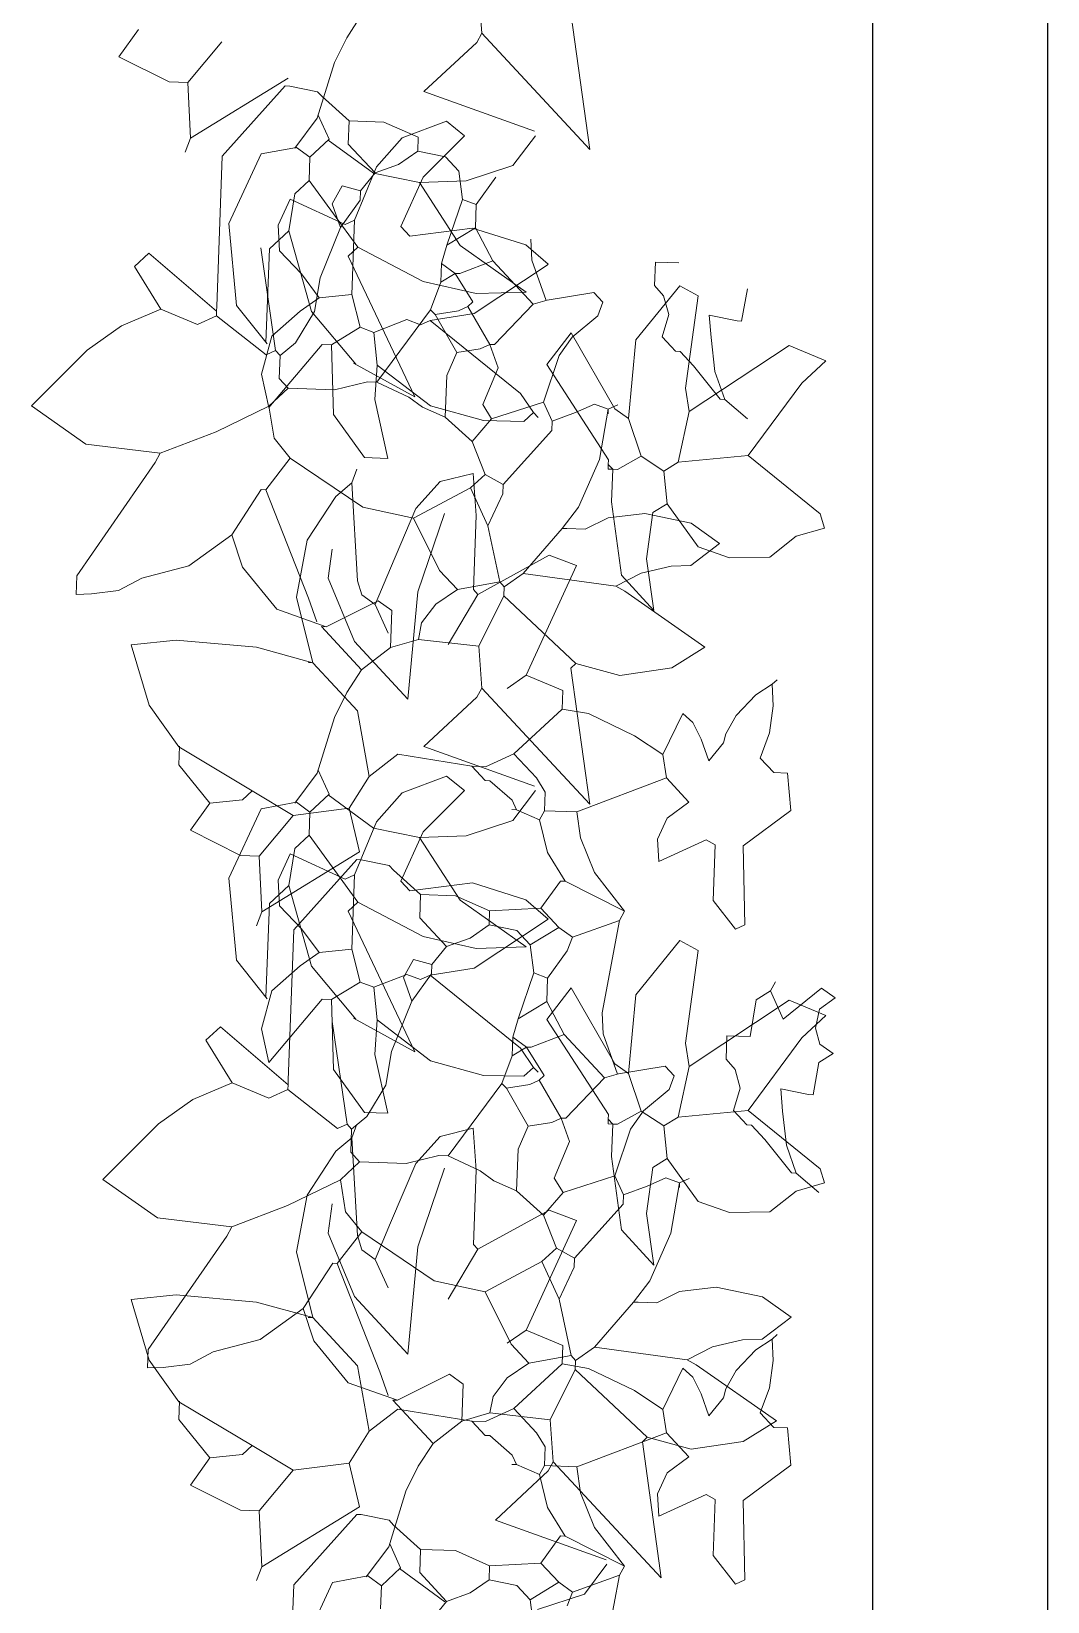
# Model space of a CAD drawing. Header units: millimetres. Extents: x 2667 to 2848, y -1 to 1765.
# Drawn here: x 2814.421 to 2815.001, y 1719.467 to 1720.363 of the extents above; entities that cross this region are included whole.
import ezdxf

# ---------------------------------------------------------------- set-up
doc = ezdxf.new("R2010")
doc.units = ezdxf.units.MM
doc.layers.add('PROIEZIONI', color=145, linetype='Continuous')
doc.layers.add('VERDE_giardino', color=74, linetype='Continuous', lineweight=9)

msp = doc.modelspace()

# ---------------------------------------------------------------- linework, layer by layer
at = {"layer": 'PROIEZIONI'}
for p, q in [((2814.90139, 1736.7425), (2814.90139, 1719.00637)), ((2815.00139, 1736.7425), (2815.00139, 1719.00637))]:
    msp.add_line(p, q, dxfattribs=at)
at = {"layer": 'VERDE_giardino'}
for p, q in [((2814.67671, 1720.3861), (2814.67849, 1720.36216)), ((2814.60987, 1720.37262), (2814.60144, 1720.35965)), ((2814.74014, 1720.29584), (2814.72933, 1720.37357)), ((2814.48255, 1720.36432), (2814.47136, 1720.3488)), ((2814.67565, 1720.35695), (2814.67849, 1720.36216)), ((2814.67849, 1720.36216), (2814.74014, 1720.29584)), ((2814.51064, 1720.3341), (2814.53006, 1720.35728)), ((2814.60144, 1720.35965), (2814.59442, 1720.34544)), ((2814.64543, 1720.32886), (2814.67565, 1720.35695)), ((2814.47136, 1720.3488), (2814.50004, 1720.33449)), ((2814.59442, 1720.34544), (2814.58458, 1720.31362)), ((2814.50004, 1720.33449), (2814.51064, 1720.3341)), ((2814.51064, 1720.3341), (2814.51213, 1720.3022)), ((2814.51213, 1720.3022), (2814.56788, 1720.33652)), ((2814.56629, 1720.33207), (2814.53033, 1720.29199)), ((2814.56895, 1720.33198), (2814.56629, 1720.33207)), ((2814.56895, 1720.33198), (2814.58475, 1720.32875)), ((2814.58475, 1720.32875), (2814.5873, 1720.32601)), ((2814.5873, 1720.32601), (2814.60272, 1720.31217)), ((2814.70859, 1720.3062), (2814.64543, 1720.32886)), ((2814.58458, 1720.31362), (2814.5717, 1720.29654)), ((2814.58512, 1720.31536), (2814.59136, 1720.30164)), ((2814.60272, 1720.31217), (2814.60224, 1720.29892)), ((2814.60272, 1720.31217), (2814.62263, 1720.31149)), ((2814.62263, 1720.31149), (2814.64218, 1720.30277)), ((2814.65837, 1720.31199), (2814.63298, 1720.30239)), ((2814.66868, 1720.30365), (2814.65837, 1720.31199)), ((2814.51213, 1720.3022), (2814.50919, 1720.29435)), ((2814.59136, 1720.30164), (2814.58038, 1720.29142)), ((2814.61663, 1720.28223), (2814.59077, 1720.30121)), ((2814.60224, 1720.29892), (2814.61756, 1720.28244)), ((2814.63298, 1720.30239), (2814.61833, 1720.28586)), ((2814.64189, 1720.29482), (2814.64218, 1720.30277)), ((2814.64493, 1720.28002), (2814.66868, 1720.30365)), ((2814.69625, 1720.28665), (2814.70909, 1720.30368)), ((2814.53033, 1720.29198), (2814.5272, 1720.20612)), ((2814.55244, 1720.29329), (2814.53411, 1720.25366)), ((2814.55244, 1720.29329), (2814.57262, 1720.29701)), ((2814.57262, 1720.29701), (2814.58038, 1720.29142)), ((2814.5799, 1720.27817), (2814.58038, 1720.29142)), ((2814.63101, 1720.28726), (2814.64189, 1720.29482)), ((2814.64189, 1720.29482), (2814.6577, 1720.2916)), ((2814.6577, 1720.2916), (2814.66536, 1720.28336)), ((2814.61833, 1720.28586), (2814.60588, 1720.25551)), ((2814.60922, 1720.27213), (2814.61756, 1720.28244)), ((2814.64293, 1720.27692), (2814.61663, 1720.28223)), ((2814.61756, 1720.28244), (2814.63101, 1720.28726)), ((2814.66536, 1720.28336), (2814.66743, 1720.26736)), ((2814.66945, 1720.2779), (2814.69625, 1720.28665)), ((2814.57166, 1720.27051), (2814.5799, 1720.27817)), ((2814.5799, 1720.27817), (2814.6077, 1720.24001)), ((2814.59303, 1720.26476), (2814.59872, 1720.27516)), ((2814.59872, 1720.27516), (2814.60922, 1720.27213)), ((2814.60903, 1720.26683), (2814.60922, 1720.27213)), ((2814.63229, 1720.2519), (2814.64493, 1720.28002)), ((2814.64293, 1720.27692), (2814.66945, 1720.2779)), ((2814.66607, 1720.24108), (2814.64293, 1720.27692)), ((2814.67528, 1720.26441), (2814.68647, 1720.27993)), ((2814.56917, 1720.26747), (2814.56223, 1720.25257)), ((2814.56824, 1720.24941), (2814.57166, 1720.27051)), ((2814.56917, 1720.26747), (2814.60049, 1720.25306)), ((2814.59785, 1720.25131), (2814.59303, 1720.26476)), ((2814.59785, 1720.25131), (2814.60903, 1720.26683)), ((2814.65851, 1720.24114), (2814.66743, 1720.26736)), ((2814.66743, 1720.26736), (2814.67528, 1720.26441)), ((2814.6748, 1720.25117), (2814.67528, 1720.26441)), ((2814.53411, 1720.25366), (2814.53852, 1720.20683)), ((2814.60049, 1720.25306), (2814.60588, 1720.25551)), ((2814.60434, 1720.21311), (2814.60588, 1720.25551)), ((2814.55724, 1720.23919), (2814.56824, 1720.24941)), ((2814.56223, 1720.25257), (2814.56297, 1720.23792)), ((2814.58117, 1720.20334), (2814.56824, 1720.24941)), ((2814.58618, 1720.22255), (2814.59785, 1720.25131)), ((2814.63229, 1720.2519), (2814.6374, 1720.2464)), ((2814.67324, 1720.25096), (2814.6374, 1720.2464)), ((2814.65851, 1720.24114), (2814.6748, 1720.25117)), ((2814.70356, 1720.24134), (2814.67324, 1720.25096)), ((2814.6748, 1720.25117), (2814.68473, 1720.23222)), ((2814.70641, 1720.24471), (2814.70698, 1720.23265)), ((2814.48027, 1720.22906), (2814.48851, 1720.23672)), ((2814.48851, 1720.23672), (2814.52711, 1720.20347)), ((2814.56079, 1720.18101), (2814.55231, 1720.23971)), ((2814.55529, 1720.18568), (2814.55724, 1720.23919)), ((2814.56297, 1720.23792), (2814.57558, 1720.22477)), ((2814.6077, 1720.24001), (2814.6022, 1720.2349)), ((2814.6077, 1720.24001), (2814.64494, 1720.22046)), ((2814.65548, 1720.23064), (2814.65851, 1720.24114)), ((2814.7038, 1720.21442), (2814.66607, 1720.24108)), ((2814.71642, 1720.23026), (2814.70356, 1720.24134)), ((2814.49531, 1720.20463), (2814.48027, 1720.22906)), ((2814.6022, 1720.2349), (2814.64031, 1720.15461)), ((2814.65509, 1720.22004), (2814.65548, 1720.23064)), ((2814.65548, 1720.23064), (2814.66323, 1720.22505)), ((2814.66588, 1720.22495), (2814.68473, 1720.23222)), ((2814.67401, 1720.20219), (2814.71642, 1720.23025)), ((2814.68473, 1720.23222), (2814.70771, 1720.2075)), ((2814.70698, 1720.23265), (2814.71517, 1720.20968)), ((2814.77709, 1720.21825), (2814.77758, 1720.2315)), ((2814.77758, 1720.2315), (2814.79083, 1720.23102)), ((2814.57558, 1720.22477), (2814.58569, 1720.21114)), ((2814.58618, 1720.22255), (2814.58294, 1720.20326)), ((2814.64494, 1720.22046), (2814.67525, 1720.21352)), ((2814.64921, 1720.20433), (2814.65509, 1720.22004)), ((2814.65509, 1720.22004), (2814.66323, 1720.22505)), ((2814.66323, 1720.22505), (2814.67325, 1720.20876)), ((2814.66323, 1720.22505), (2814.66588, 1720.22495)), ((2814.76647, 1720.18711), (2814.79148, 1720.21805)), ((2814.78223, 1720.21223), (2814.77709, 1720.21825)), ((2814.79148, 1720.21805), (2814.80189, 1720.21236)), ((2814.58569, 1720.21114), (2814.5748, 1720.20357)), ((2814.58569, 1720.21114), (2814.60434, 1720.21311)), ((2814.60434, 1720.21311), (2814.60897, 1720.19437)), ((2814.67325, 1720.20876), (2814.67051, 1720.20621)), ((2814.67525, 1720.21352), (2814.7038, 1720.21442)), ((2814.70771, 1720.2075), (2814.71576, 1720.20987)), ((2814.71576, 1720.20987), (2814.74245, 1720.2142)), ((2814.74245, 1720.2142), (2814.74756, 1720.20871)), ((2814.74756, 1720.20871), (2814.74462, 1720.20086)), ((2814.78517, 1720.20169), (2814.78223, 1720.21223)), ((2814.80189, 1720.21236), (2814.79466, 1720.15955)), ((2814.82678, 1720.19786), (2814.8301, 1720.21631)), ((2814.47285, 1720.19509), (2814.49531, 1720.20463)), ((2814.49531, 1720.20463), (2814.51622, 1720.19591)), ((2814.51622, 1720.19591), (2814.52701, 1720.20082)), ((2814.52701, 1720.20082), (2814.52711, 1720.20347)), ((2814.52701, 1720.20082), (2814.55539, 1720.17856)), ((2814.52711, 1720.20347), (2814.5272, 1720.20612)), ((2814.53852, 1720.20683), (2814.55605, 1720.18481)), ((2814.5748, 1720.20357), (2814.55865, 1720.18933)), ((2814.58294, 1720.20326), (2814.57208, 1720.18538)), ((2814.60656, 1720.17324), (2814.58117, 1720.20334)), ((2814.61852, 1720.16299), (2814.64921, 1720.20433)), ((2814.64891, 1720.19822), (2814.67401, 1720.20219)), ((2814.64921, 1720.20433), (2814.65177, 1720.20158)), ((2814.65177, 1720.20158), (2814.66511, 1720.20375)), ((2814.65177, 1720.20158), (2814.66424, 1720.1799)), ((2814.66511, 1720.20375), (2814.67051, 1720.20621)), ((2814.67051, 1720.20621), (2814.68299, 1720.18452)), ((2814.68564, 1720.18442), (2814.70771, 1720.2075)), ((2814.74462, 1720.20086), (2814.73008, 1720.18874)), ((2814.78134, 1720.1889), (2814.78517, 1720.20169)), ((2814.80832, 1720.20119), (2814.82412, 1720.19796)), ((2814.80938, 1720.18857), (2814.80832, 1720.20119)), ((2814.4532, 1720.18118), (2814.47285, 1720.19509)), ((2814.59268, 1720.18434), (2814.60897, 1720.19437)), ((2814.60897, 1720.19437), (2814.61682, 1720.19142)), ((2814.61682, 1720.19142), (2814.63566, 1720.1987)), ((2814.61682, 1720.19142), (2814.61879, 1720.17278)), ((2814.63566, 1720.1987), (2814.64351, 1720.19576)), ((2814.64351, 1720.19576), (2814.64891, 1720.19821)), ((2814.64891, 1720.19821), (2814.70047, 1720.15653)), ((2814.71554, 1720.17305), (2814.72946, 1720.19112)), ((2814.72946, 1720.19112), (2814.75443, 1720.14774)), ((2814.82412, 1720.19796), (2814.82678, 1720.19786)), ((2814.55865, 1720.18933), (2814.55275, 1720.16761)), ((2814.55688, 1720.1485), (2814.58737, 1720.18453)), ((2814.57208, 1720.18538), (2814.56334, 1720.17827)), ((2814.58737, 1720.18453), (2814.59268, 1720.18434)), ((2814.59268, 1720.18434), (2814.59388, 1720.14449)), ((2814.66424, 1720.1799), (2814.67759, 1720.18207)), ((2814.67759, 1720.18207), (2814.68299, 1720.18452)), ((2814.68299, 1720.18452), (2814.6878, 1720.17108)), ((2814.68299, 1720.18452), (2814.68564, 1720.18442)), ((2814.73008, 1720.18874), (2814.72257, 1720.17813)), ((2814.76218, 1720.14216), (2814.76647, 1720.18711)), ((2814.78645, 1720.18341), (2814.78134, 1720.1889)), ((2814.78645, 1720.18341), (2814.789, 1720.18066)), ((2814.79683, 1720.1462), (2814.85393, 1720.18393)), ((2814.81152, 1720.169), (2814.80938, 1720.18857)), ((2814.85393, 1720.18393), (2814.87484, 1720.1752)), ((2814.4214, 1720.14944), (2814.4532, 1720.18118)), ((2814.55539, 1720.17856), (2814.56079, 1720.18101)), ((2814.56079, 1720.18101), (2814.56334, 1720.17827)), ((2814.56334, 1720.17827), (2814.56286, 1720.16501)), ((2814.60529, 1720.17375), (2814.64031, 1720.15461)), ((2814.61879, 1720.17277), (2814.61733, 1720.15307)), ((2814.61879, 1720.17277), (2814.64911, 1720.14948)), ((2814.65846, 1720.16684), (2814.66424, 1720.1799)), ((2814.72257, 1720.17813), (2814.71363, 1720.15156)), ((2814.71554, 1720.17305), (2814.75071, 1720.11869)), ((2814.789, 1720.18066), (2814.79164, 1720.18056)), ((2814.79164, 1720.18056), (2814.7993, 1720.17232)), ((2814.86111, 1720.16244), (2814.87484, 1720.1752)), ((2814.55275, 1720.16761), (2814.55688, 1720.1485)), ((2814.56286, 1720.16501), (2814.56796, 1720.15953)), ((2814.65759, 1720.14299), (2814.65846, 1720.16684)), ((2814.6878, 1720.17108), (2814.67908, 1720.15017)), ((2814.7993, 1720.17232), (2814.81453, 1720.15319)), ((2814.81719, 1720.1531), (2814.81152, 1720.169)), ((2814.55698, 1720.14931), (2814.56796, 1720.15953)), ((2814.56796, 1720.15953), (2814.59447, 1720.15856)), ((2814.59447, 1720.15856), (2814.61321, 1720.16318)), ((2814.61321, 1720.16318), (2814.61852, 1720.16299)), ((2814.61852, 1720.16299), (2814.63678, 1720.15436)), ((2814.70047, 1720.15653), (2814.70803, 1720.14564)), ((2814.79466, 1720.15955), (2814.79683, 1720.1462)), ((2814.83041, 1720.12109), (2814.86111, 1720.16244)), ((2814.45252, 1720.12759), (2814.4214, 1720.14944)), ((2814.55698, 1720.14931), (2814.52682, 1720.13463)), ((2814.55988, 1720.13099), (2814.55698, 1720.14931)), ((2814.61733, 1720.15307), (2814.62481, 1720.11948)), ((2814.63678, 1720.15436), (2814.64453, 1720.14877)), ((2814.64453, 1720.14877), (2814.65759, 1720.14299)), ((2814.64911, 1720.14948), (2814.67944, 1720.14106)), ((2814.67908, 1720.15017), (2814.68409, 1720.14202)), ((2814.68409, 1720.14202), (2814.71363, 1720.15156)), ((2814.71363, 1720.15156), (2814.71854, 1720.14077)), ((2814.73199, 1720.14559), (2814.74278, 1720.1505)), ((2814.74278, 1720.1505), (2814.75064, 1720.14756)), ((2814.74558, 1720.11882), (2814.75064, 1720.14756)), ((2814.75054, 1720.14491), (2814.75064, 1720.14756)), ((2814.75064, 1720.14756), (2814.75603, 1720.15001)), ((2814.75443, 1720.14774), (2814.76218, 1720.14216)), ((2814.79046, 1720.11725), (2814.79683, 1720.1462)), ((2814.81453, 1720.15319), (2814.81719, 1720.1531)), ((2814.81719, 1720.1531), (2814.83005, 1720.14201)), ((2814.59388, 1720.14449), (2814.61156, 1720.11996)), ((2814.65759, 1720.14299), (2814.67301, 1720.12915)), ((2814.67301, 1720.12915), (2814.68409, 1720.14202)), ((2814.67944, 1720.14106), (2814.70254, 1720.14053)), ((2814.70254, 1720.14053), (2814.70803, 1720.14564)), ((2814.70803, 1720.14564), (2814.71059, 1720.1429)), ((2814.71835, 1720.13546), (2814.71854, 1720.14077)), ((2814.71854, 1720.14077), (2814.73199, 1720.14559)), ((2814.76218, 1720.14216), (2814.76936, 1720.12067)), ((2814.52682, 1720.13463), (2814.49496, 1720.12238)), ((2814.56917, 1720.11968), (2814.55988, 1720.13099)), ((2814.67301, 1720.12915), (2814.68029, 1720.11032)), ((2814.69069, 1720.10463), (2814.71835, 1720.13546)), ((2814.49496, 1720.12238), (2814.45252, 1720.12759)), ((2814.49212, 1720.11717), (2814.49496, 1720.12238)), ((2814.55524, 1720.1016), (2814.56917, 1720.11968)), ((2814.56917, 1720.11968), (2814.61061, 1720.09162)), ((2814.61156, 1720.11996), (2814.62481, 1720.11948)), ((2814.75582, 1720.1132), (2814.76936, 1720.12067)), ((2814.76936, 1720.12067), (2814.78232, 1720.11223)), ((2814.79046, 1720.11725), (2814.83041, 1720.12109)), ((2814.83041, 1720.12109), (2814.87166, 1720.08774)), ((2814.44731, 1720.05247), (2814.49212, 1720.11717)), ((2814.60427, 1720.10545), (2814.60721, 1720.1133)), ((2814.67347, 1720.11089), (2814.65472, 1720.10627)), ((2814.67205, 1720.10266), (2814.68029, 1720.11032)), ((2814.67525, 1720.08694), (2814.67347, 1720.11089)), ((2814.68029, 1720.11032), (2814.69069, 1720.10463)), ((2814.73366, 1720.0916), (2814.74558, 1720.11882)), ((2814.75051, 1720.11339), (2814.75061, 1720.11604)), ((2814.75051, 1720.11339), (2814.75317, 1720.11329)), ((2814.75061, 1720.11604), (2814.75071, 1720.11869)), ((2814.75061, 1720.11604), (2814.75317, 1720.11329)), ((2814.75317, 1720.11329), (2814.75249, 1720.09475)), ((2814.75317, 1720.11329), (2814.75582, 1720.1132)), ((2814.78232, 1720.11223), (2814.79046, 1720.11725)), ((2814.78232, 1720.11223), (2814.7843, 1720.09359)), ((2814.53573, 1720.07578), (2814.55259, 1720.1017)), ((2814.55259, 1720.1017), (2814.55524, 1720.1016)), ((2814.55524, 1720.1016), (2814.57952, 1720.03969)), ((2814.5951, 1720.09774), (2814.60427, 1720.10545)), ((2814.60427, 1720.10545), (2814.60755, 1720.0496)), ((2814.63957, 1720.08527), (2814.67205, 1720.10266)), ((2814.6409, 1720.09085), (2814.65472, 1720.10627)), ((2814.67205, 1720.10266), (2814.68187, 1720.08106)), ((2814.6905, 1720.09933), (2814.69069, 1720.10463)), ((2814.57887, 1720.07275), (2814.5951, 1720.09774)), ((2814.68187, 1720.08106), (2814.6905, 1720.09933)), ((2814.75815, 1720.05281), (2814.75249, 1720.09475)), ((2814.77615, 1720.08857), (2814.7843, 1720.09359)), ((2814.7843, 1720.09359), (2814.80198, 1720.06906)), ((2814.61061, 1720.09162), (2814.63957, 1720.08527)), ((2814.62639, 1720.05688), (2814.6409, 1720.09085)), ((2814.63957, 1720.08527), (2814.65441, 1720.05553)), ((2814.6571, 1720.08805), (2814.64189, 1720.04326)), ((2814.6737, 1720.04454), (2814.67525, 1720.08694)), ((2814.72427, 1720.07952), (2814.73366, 1720.0916)), ((2814.75054, 1720.08554), (2814.73753, 1720.07904)), ((2814.77152, 1720.08795), (2814.75054, 1720.08554)), ((2814.79792, 1720.08245), (2814.77152, 1720.08795)), ((2814.77253, 1720.06217), (2814.77615, 1720.08857)), ((2814.87166, 1720.08774), (2814.87402, 1720.0797)), ((2814.5112, 1720.0581), (2814.53573, 1720.07578)), ((2814.54188, 1720.05731), (2814.53573, 1720.07578)), ((2814.68187, 1720.08106), (2814.68866, 1720.04897)), ((2814.70211, 1720.05379), (2814.72427, 1720.07952)), ((2814.72427, 1720.07952), (2814.72693, 1720.07942)), ((2814.73753, 1720.07904), (2814.72693, 1720.07942)), ((2814.81419, 1720.07094), (2814.79792, 1720.08245)), ((2814.84278, 1720.06313), (2814.85792, 1720.07498)), ((2814.85792, 1720.07498), (2814.87402, 1720.0797)), ((2814.5727, 1720.04026), (2814.57887, 1720.07275)), ((2814.59071, 1720.05106), (2814.59301, 1720.06771)), ((2814.81419, 1720.07094), (2814.79781, 1720.05827)), ((2814.80198, 1720.06906), (2814.81979, 1720.06275)), ((2814.4844, 1720.05111), (2814.5112, 1720.0581)), ((2814.56143, 1720.03344), (2814.54188, 1720.05731)), ((2814.61766, 1720.03597), (2814.62639, 1720.05688)), ((2814.67625, 1720.0418), (2814.71688, 1720.0642)), ((2814.70377, 1719.99568), (2814.73259, 1720.05832)), ((2814.73259, 1720.05832), (2814.71688, 1720.0642)), ((2814.76934, 1720.05403), (2814.78658, 1720.05793)), ((2814.77253, 1720.06217), (2814.77656, 1720.03264)), ((2814.78658, 1720.05793), (2814.79781, 1720.05827)), ((2814.81979, 1720.06275), (2814.84278, 1720.06313)), ((2814.44692, 1720.04186), (2814.44731, 1720.05247)), ((2814.4844, 1720.05111), (2814.47118, 1720.04404)), ((2814.60579, 1720.01488), (2814.59071, 1720.05106)), ((2814.60755, 1720.0496), (2814.60991, 1720.04155)), ((2814.65441, 1720.05553), (2814.66462, 1720.04455)), ((2814.66462, 1720.04455), (2814.68866, 1720.04897)), ((2814.68866, 1720.04897), (2814.69121, 1720.04623)), ((2814.69121, 1720.04623), (2814.70211, 1720.05379)), ((2814.70211, 1720.05379), (2814.75492, 1720.04656)), ((2814.75492, 1720.04656), (2814.76934, 1720.05403)), ((2814.77656, 1720.03264), (2814.75815, 1720.05281)), ((2814.45579, 1720.04217), (2814.44692, 1720.04186)), ((2814.47118, 1720.04404), (2814.45579, 1720.04217)), ((2814.5727, 1720.04026), (2814.58196, 1720.00277)), ((2814.57952, 1720.03969), (2814.58434, 1720.02624)), ((2814.58955, 1720.0234), (2814.61927, 1720.03824)), ((2814.60991, 1720.04155), (2814.61766, 1720.03597)), ((2814.61927, 1720.03824), (2814.62703, 1720.03264)), ((2814.64189, 1720.04326), (2814.63626, 1719.98192)), ((2814.66462, 1720.04455), (2814.65218, 1720.03623)), ((2814.67625, 1720.0418), (2814.65929, 1720.01322)), ((2814.67625, 1720.0418), (2814.6737, 1720.04454)), ((2814.67671, 1720.01226), (2814.69102, 1720.04093)), ((2814.69102, 1720.04093), (2814.69121, 1720.04623)), ((2814.69102, 1720.04093), (2814.73208, 1720.00228)), ((2814.75492, 1720.04656), (2814.76012, 1720.04372)), ((2814.76012, 1720.04372), (2814.80581, 1720.01174)), ((2814.58955, 1720.0234), (2814.56143, 1720.03344)), ((2814.61766, 1720.03597), (2814.62503, 1720.01978)), ((2814.62703, 1720.03264), (2814.62626, 1720.01144)), ((2814.65218, 1720.03623), (2814.64413, 1720.02555)), ((2814.58689, 1720.0235), (2814.60987, 1719.99877)), ((2814.58689, 1720.0235), (2814.58955, 1720.0234)), ((2814.64413, 1720.02555), (2814.64235, 1720.01616)), ((2814.47839, 1720.01304), (2814.50402, 1720.01576)), ((2814.48862, 1719.97854), (2814.47839, 1720.01304)), ((2814.50402, 1720.01576), (2814.54983, 1720.01165)), ((2814.54983, 1720.01165), (2814.58196, 1720.00277)), ((2814.63626, 1719.98192), (2814.60579, 1720.01488)), ((2814.60987, 1719.99877), (2814.62626, 1720.01144)), ((2814.62626, 1720.01144), (2814.64235, 1720.01616)), ((2814.64235, 1720.01616), (2814.67671, 1720.01226)), ((2814.67671, 1720.01226), (2814.67849, 1719.98831)), ((2814.80581, 1720.01174), (2814.78684, 1719.9999)), ((2814.58196, 1720.00277), (2814.5793, 1720.00286)), ((2814.58196, 1720.00277), (2814.60749, 1719.9753)), ((2814.60987, 1719.99877), (2814.60144, 1719.98581)), ((2814.70377, 1719.99568), (2814.69288, 1719.98811)), ((2814.70377, 1719.99568), (2814.72468, 1719.98695)), ((2814.72933, 1719.99972), (2814.73208, 1720.00228)), ((2814.74014, 1719.922), (2814.72933, 1719.99972)), ((2814.75723, 1719.99554), (2814.73208, 1720.00228)), ((2814.78684, 1719.9999), (2814.75723, 1719.99554)), ((2814.60144, 1719.98581), (2814.59442, 1719.97159)), ((2814.67565, 1719.98311), (2814.67849, 1719.98831)), ((2814.67849, 1719.98831), (2814.74014, 1719.922)), ((2814.72468, 1719.98695), (2814.7243, 1719.97636)), ((2814.83481, 1719.98445), (2814.82365, 1719.97267)), ((2814.84423, 1719.99056), (2814.83481, 1719.98445)), ((2814.84423, 1719.99056), (2814.84698, 1719.99311)), ((2814.84479, 1719.97824), (2814.84423, 1719.99056)), ((2814.50563, 1719.95477), (2814.48862, 1719.97854)), ((2814.64543, 1719.95501), (2814.67565, 1719.98311)), ((2814.69682, 1719.95081), (2814.7243, 1719.97636)), ((2814.73944, 1719.97379), (2814.7243, 1719.97636)), ((2814.8427, 1719.96272), (2814.84479, 1719.97824)), ((2814.59442, 1719.97159), (2814.58458, 1719.93978)), ((2814.60749, 1719.9753), (2814.61409, 1719.93791)), ((2814.76553, 1719.96114), (2814.73944, 1719.97379)), ((2814.78173, 1719.95038), (2814.7932, 1719.97384)), ((2814.799, 1719.9687), (2814.7932, 1719.97384)), ((2814.80376, 1719.95926), (2814.799, 1719.9687)), ((2814.82365, 1719.97267), (2814.81765, 1719.96217)), ((2814.78173, 1719.95038), (2814.76553, 1719.96114)), ((2814.80813, 1719.94676), (2814.80376, 1719.95926)), ((2814.81765, 1719.96217), (2814.81647, 1719.95707)), ((2814.83738, 1719.94835), (2814.8427, 1719.96272)), ((2814.50553, 1719.94452), (2814.50591, 1719.95512)), ((2814.54745, 1719.92972), (2814.50563, 1719.95477)), ((2814.61409, 1719.93791), (2814.63047, 1719.95058)), ((2814.67268, 1719.94373), (2814.63047, 1719.95058)), ((2814.70859, 1719.93236), (2814.64543, 1719.95501)), ((2814.68063, 1719.94344), (2814.69682, 1719.95081)), ((2814.69682, 1719.95081), (2814.70959, 1719.93708)), ((2814.78173, 1719.95038), (2814.78389, 1719.93703)), ((2814.81647, 1719.95707), (2814.80813, 1719.94676)), ((2814.52331, 1719.92264), (2814.50553, 1719.94452)), ((2814.58458, 1719.93978), (2814.5717, 1719.9227)), ((2814.58512, 1719.94152), (2814.59136, 1719.9278)), ((2814.67268, 1719.94373), (2814.68034, 1719.93549)), ((2814.67268, 1719.94373), (2814.68063, 1719.94344)), ((2814.84505, 1719.94011), (2814.83738, 1719.94835)), ((2814.853, 1719.93982), (2814.84505, 1719.94011)), ((2814.853, 1719.93982), (2814.85487, 1719.91852)), ((2814.61409, 1719.93791), (2814.60282, 1719.91974)), ((2814.65837, 1719.93814), (2814.63298, 1719.92855)), ((2814.66868, 1719.92981), (2814.65837, 1719.93814)), ((2814.68034, 1719.93549), (2814.683, 1719.93539)), ((2814.683, 1719.93539), (2814.69586, 1719.92431)), ((2814.70959, 1719.93708), (2814.71461, 1719.92894)), ((2814.73277, 1719.91766), (2814.78389, 1719.93703)), ((2814.78389, 1719.93703), (2814.79667, 1719.92329)), ((2814.52331, 1719.92264), (2814.51212, 1719.90713)), ((2814.52331, 1719.92264), (2814.54195, 1719.92461)), ((2814.54195, 1719.92461), (2814.54745, 1719.92972)), ((2814.54745, 1719.92972), (2814.57082, 1719.9156)), ((2814.55244, 1719.91945), (2814.57262, 1719.92317)), ((2814.57262, 1719.92317), (2814.58038, 1719.91758)), ((2814.59136, 1719.9278), (2814.58038, 1719.91758)), ((2814.61663, 1719.90839), (2814.59077, 1719.92737)), ((2814.63298, 1719.92855), (2814.61833, 1719.91202)), ((2814.64493, 1719.90618), (2814.66868, 1719.92981)), ((2814.69586, 1719.92431), (2814.69832, 1719.91891)), ((2814.69625, 1719.9128), (2814.70909, 1719.92984)), ((2814.71461, 1719.92894), (2814.71422, 1719.91833)), ((2814.79667, 1719.92329), (2814.78424, 1719.91415)), ((2814.55244, 1719.91945), (2814.53411, 1719.87982)), ((2814.55139, 1719.89242), (2814.57082, 1719.9156)), ((2814.57082, 1719.9156), (2814.60282, 1719.91974)), ((2814.5799, 1719.90433), (2814.58038, 1719.91758)), ((2814.60282, 1719.91974), (2814.60864, 1719.89484)), ((2814.66945, 1719.90406), (2814.69625, 1719.9128)), ((2814.69566, 1719.91901), (2814.69832, 1719.91891)), ((2814.69832, 1719.91891), (2814.71137, 1719.91314)), ((2814.71137, 1719.91314), (2814.71422, 1719.91833)), ((2814.71137, 1719.91314), (2814.716, 1719.89439)), ((2814.71422, 1719.91833), (2814.73277, 1719.91766)), ((2814.73481, 1719.90279), (2814.73277, 1719.91766)), ((2814.78424, 1719.91415), (2814.7787, 1719.90217)), ((2814.85487, 1719.91852), (2814.8276, 1719.89828)), ((2814.51212, 1719.90713), (2814.5408, 1719.89281)), ((2814.57166, 1719.89667), (2814.5799, 1719.90433)), ((2814.5799, 1719.90433), (2814.6077, 1719.86616)), ((2814.61833, 1719.91202), (2814.60588, 1719.88167)), ((2814.64293, 1719.90308), (2814.61663, 1719.90839)), ((2814.63229, 1719.87805), (2814.64493, 1719.90618)), ((2814.64293, 1719.90308), (2814.66945, 1719.90406)), ((2814.55289, 1719.86052), (2814.60864, 1719.89484)), ((2814.56824, 1719.87556), (2814.57166, 1719.89667)), ((2814.66607, 1719.86723), (2814.64293, 1719.90308)), ((2814.74277, 1719.88301), (2814.73481, 1719.90279)), ((2814.7787, 1719.90217), (2814.77951, 1719.88942)), ((2814.77951, 1719.88942), (2814.80649, 1719.90171)), ((2814.80649, 1719.90171), (2814.8117, 1719.89886)), ((2814.8117, 1719.89886), (2814.81054, 1719.86706)), ((2814.8276, 1719.89828), (2814.8286, 1719.85314)), ((2814.5408, 1719.89281), (2814.55139, 1719.89242)), ((2814.55139, 1719.89242), (2814.55289, 1719.86052)), ((2814.56917, 1719.89363), (2814.56223, 1719.87873)), ((2814.56917, 1719.89363), (2814.60049, 1719.87921)), ((2814.60705, 1719.89039), (2814.57109, 1719.85031)), ((2814.6097, 1719.8903), (2814.60705, 1719.89039)), ((2814.6097, 1719.8903), (2814.62551, 1719.88707)), ((2814.62551, 1719.88707), (2814.62806, 1719.88433)), ((2814.716, 1719.89439), (2814.72602, 1719.8781)), ((2814.53411, 1719.87982), (2814.53852, 1719.83299)), ((2814.56223, 1719.87873), (2814.56297, 1719.86408)), ((2814.60049, 1719.87921), (2814.60588, 1719.88167)), ((2814.60434, 1719.83927), (2814.60588, 1719.88167)), ((2814.62806, 1719.88433), (2814.64348, 1719.87049)), ((2814.63229, 1719.87805), (2814.6374, 1719.87256)), ((2814.67324, 1719.87712), (2814.6374, 1719.87256)), ((2814.70356, 1719.8675), (2814.67324, 1719.87712)), ((2814.71219, 1719.86268), (2814.72337, 1719.8782)), ((2814.72337, 1719.8782), (2814.72602, 1719.8781)), ((2814.72602, 1719.8781), (2814.7599, 1719.86094)), ((2814.7599, 1719.86094), (2814.74277, 1719.88301)), ((2814.55724, 1719.86535), (2814.56824, 1719.87556)), ((2814.58117, 1719.82949), (2814.56824, 1719.87556)), ((2814.64348, 1719.87049), (2814.643, 1719.85724)), ((2814.64348, 1719.87049), (2814.66339, 1719.86981)), ((2814.66339, 1719.86981), (2814.68294, 1719.86109)), ((2814.55289, 1719.86052), (2814.54995, 1719.85267)), ((2814.55529, 1719.81183), (2814.55724, 1719.86535)), ((2814.56297, 1719.86408), (2814.57558, 1719.85093)), ((2814.6077, 1719.86616), (2814.6022, 1719.86105)), ((2814.6022, 1719.86105), (2814.64031, 1719.78076)), ((2814.6077, 1719.86616), (2814.64494, 1719.84661)), ((2814.7038, 1719.84058), (2814.66607, 1719.86723)), ((2814.68265, 1719.85314), (2814.68294, 1719.86109)), ((2814.68294, 1719.86109), (2814.71219, 1719.86268)), ((2814.71642, 1719.85642), (2814.70356, 1719.8675)), ((2814.71219, 1719.86268), (2814.72241, 1719.8517)), ((2814.75705, 1719.85574), (2814.7599, 1719.86094)), ((2814.81054, 1719.86706), (2814.82321, 1719.85067)), ((2814.57109, 1719.85031), (2814.56796, 1719.76444)), ((2814.57558, 1719.85093), (2814.58569, 1719.8373)), ((2814.643, 1719.85724), (2814.65832, 1719.84076)), ((2814.67176, 1719.84558), (2814.68265, 1719.85314)), ((2814.67401, 1719.82835), (2814.71642, 1719.85641)), ((2814.68265, 1719.85314), (2814.69846, 1719.84992)), ((2814.70612, 1719.84168), (2814.72241, 1719.8517)), ((2814.72241, 1719.8517), (2814.73016, 1719.8461)), ((2814.73016, 1719.8461), (2814.75705, 1719.85574)), ((2814.75705, 1719.85574), (2814.74717, 1719.80303)), ((2814.82321, 1719.85067), (2814.8286, 1719.85314)), ((2814.64494, 1719.84661), (2814.67525, 1719.83968)), ((2814.65832, 1719.84076), (2814.67176, 1719.84558)), ((2814.69846, 1719.84992), (2814.70612, 1719.84168)), ((2814.70612, 1719.84168), (2814.70819, 1719.82568)), ((2814.72723, 1719.83825), (2814.73016, 1719.8461)), ((2814.76647, 1719.81327), (2814.79148, 1719.8442)), ((2814.79148, 1719.8442), (2814.80189, 1719.83852)), ((2814.53852, 1719.83299), (2814.55605, 1719.81096)), ((2814.58569, 1719.8373), (2814.5748, 1719.82973)), ((2814.58569, 1719.8373), (2814.60434, 1719.83927)), ((2814.60434, 1719.83927), (2814.60897, 1719.82053)), ((2814.63379, 1719.82308), (2814.63948, 1719.83348)), ((2814.63948, 1719.83348), (2814.64998, 1719.83045)), ((2814.64998, 1719.83045), (2814.65832, 1719.84076)), ((2814.67525, 1719.83968), (2814.7038, 1719.84058)), ((2814.71604, 1719.82273), (2814.72723, 1719.83825)), ((2814.80189, 1719.83852), (2814.79466, 1719.78571)), ((2814.5748, 1719.82973), (2814.55865, 1719.81549)), ((2814.60656, 1719.7994), (2814.58117, 1719.82949)), ((2814.61682, 1719.81758), (2814.63566, 1719.82485)), ((2814.63861, 1719.80963), (2814.63379, 1719.82308)), ((2814.63566, 1719.82485), (2814.64351, 1719.82192)), ((2814.63861, 1719.80963), (2814.64979, 1719.82515)), ((2814.64351, 1719.82192), (2814.64891, 1719.82437)), ((2814.64891, 1719.82437), (2814.67401, 1719.82835)), ((2814.64891, 1719.82437), (2814.70047, 1719.78269)), ((2814.64979, 1719.82515), (2814.64998, 1719.83045)), ((2814.69927, 1719.79946), (2814.70819, 1719.82568)), ((2814.70819, 1719.82568), (2814.71604, 1719.82273)), ((2814.55865, 1719.81549), (2814.55275, 1719.79377)), ((2814.59268, 1719.8105), (2814.60897, 1719.82053)), ((2814.60897, 1719.82053), (2814.61682, 1719.81758)), ((2814.61682, 1719.81758), (2814.61879, 1719.79893)), ((2814.71554, 1719.7992), (2814.72946, 1719.81728)), ((2814.71556, 1719.80949), (2814.71604, 1719.82273)), ((2814.72946, 1719.81728), (2814.75443, 1719.7739)), ((2814.83501, 1719.81044), (2814.84315, 1719.81545)), ((2814.846, 1719.82066), (2814.84315, 1719.81545)), ((2814.84315, 1719.81545), (2814.85053, 1719.79926)), ((2814.85053, 1719.79926), (2814.87241, 1719.81704)), ((2814.87241, 1719.81704), (2814.88016, 1719.81145)), ((2814.55688, 1719.77466), (2814.58737, 1719.81069)), ((2814.58737, 1719.81069), (2814.59268, 1719.8105)), ((2814.59268, 1719.8105), (2814.59388, 1719.77065)), ((2814.62694, 1719.78087), (2814.63861, 1719.80963)), ((2814.69927, 1719.79946), (2814.71556, 1719.80949)), ((2814.71556, 1719.80949), (2814.72549, 1719.79054)), ((2814.76218, 1719.76832), (2814.76647, 1719.81327)), ((2814.79683, 1719.77236), (2814.85393, 1719.81008)), ((2814.83159, 1719.78934), (2814.83501, 1719.81044)), ((2814.85393, 1719.81008), (2814.87484, 1719.80136)), ((2814.87126, 1719.80506), (2814.88016, 1719.81145)), ((2814.60154, 1719.73933), (2814.59307, 1719.79803)), ((2814.60529, 1719.79991), (2814.64031, 1719.78076)), ((2814.61879, 1719.79893), (2814.61733, 1719.77923)), ((2814.61879, 1719.79893), (2814.64911, 1719.77563)), ((2814.69624, 1719.78896), (2814.69927, 1719.79946)), ((2814.71554, 1719.7992), (2814.75071, 1719.74485)), ((2814.74717, 1719.80303), (2814.74774, 1719.79097)), ((2814.86111, 1719.7886), (2814.87484, 1719.80136)), ((2814.86897, 1719.79426), (2814.87126, 1719.80506)), ((2814.52103, 1719.78738), (2814.52927, 1719.79504)), ((2814.53606, 1719.76295), (2814.52103, 1719.78738)), ((2814.52927, 1719.79504), (2814.56787, 1719.76179)), ((2814.55275, 1719.79377), (2814.55688, 1719.77466)), ((2814.69585, 1719.77836), (2814.69624, 1719.78896)), ((2814.69624, 1719.78896), (2814.70399, 1719.78337)), ((2814.70664, 1719.78327), (2814.72549, 1719.79054)), ((2814.72549, 1719.79054), (2814.74847, 1719.76582)), ((2814.74774, 1719.79097), (2814.75593, 1719.76801)), ((2814.81785, 1719.77657), (2814.81834, 1719.78982)), ((2814.81834, 1719.78982), (2814.83159, 1719.78934)), ((2814.83041, 1719.74725), (2814.86111, 1719.7886)), ((2814.87148, 1719.7851), (2814.86897, 1719.79426)), ((2814.61733, 1719.77923), (2814.62481, 1719.74564)), ((2814.62694, 1719.78087), (2814.6237, 1719.76158)), ((2814.68997, 1719.76265), (2814.69585, 1719.77836)), ((2814.69585, 1719.77836), (2814.70399, 1719.78337)), ((2814.70047, 1719.78269), (2814.70803, 1719.7718)), ((2814.70399, 1719.78337), (2814.71401, 1719.76708)), ((2814.70399, 1719.78337), (2814.70664, 1719.78327)), ((2814.79466, 1719.78571), (2814.79683, 1719.77236)), ((2814.87086, 1719.77464), (2814.879, 1719.77965)), ((2814.879, 1719.77965), (2814.87148, 1719.7851)), ((2814.59388, 1719.77065), (2814.61156, 1719.74612)), ((2814.64911, 1719.77563), (2814.67944, 1719.76722)), ((2814.70254, 1719.76669), (2814.70803, 1719.7718)), ((2814.70803, 1719.7718), (2814.71059, 1719.76906)), ((2814.75443, 1719.7739), (2814.76218, 1719.76832)), ((2814.75652, 1719.76819), (2814.78321, 1719.77252)), ((2814.78321, 1719.77252), (2814.78832, 1719.76703)), ((2814.79046, 1719.7434), (2814.79683, 1719.77236)), ((2814.82298, 1719.77055), (2814.81785, 1719.77657)), ((2814.82593, 1719.76002), (2814.82298, 1719.77055)), ((2814.86754, 1719.75618), (2814.87086, 1719.77464)), ((2814.51361, 1719.75341), (2814.53606, 1719.76295)), ((2814.53606, 1719.76295), (2814.55698, 1719.75423)), ((2814.56777, 1719.75914), (2814.56787, 1719.76179)), ((2814.56787, 1719.76179), (2814.56796, 1719.76444)), ((2814.6237, 1719.76158), (2814.61284, 1719.7437)), ((2814.65927, 1719.72131), (2814.68997, 1719.76265)), ((2814.67944, 1719.76722), (2814.70254, 1719.76669)), ((2814.68997, 1719.76265), (2814.69253, 1719.7599)), ((2814.69253, 1719.7599), (2814.70587, 1719.76207)), ((2814.70587, 1719.76207), (2814.71127, 1719.76453)), ((2814.71401, 1719.76708), (2814.71127, 1719.76453)), ((2814.71127, 1719.76453), (2814.72375, 1719.74284)), ((2814.7264, 1719.74274), (2814.74847, 1719.76582)), ((2814.74847, 1719.76582), (2814.75652, 1719.76819)), ((2814.76218, 1719.76832), (2814.76936, 1719.74682)), ((2814.78832, 1719.76703), (2814.78538, 1719.75918)), ((2814.49396, 1719.7395), (2814.51361, 1719.75341)), ((2814.55698, 1719.75423), (2814.56777, 1719.75914)), ((2814.56777, 1719.75914), (2814.59615, 1719.73688)), ((2814.69253, 1719.7599), (2814.705, 1719.73822)), ((2814.78538, 1719.75918), (2814.77084, 1719.74706)), ((2814.82209, 1719.74722), (2814.82593, 1719.76002)), ((2814.84908, 1719.75951), (2814.86488, 1719.75628)), ((2814.85014, 1719.74689), (2814.84908, 1719.75951)), ((2814.86488, 1719.75628), (2814.86754, 1719.75618)), ((2814.61284, 1719.7437), (2814.6041, 1719.73659)), ((2814.61156, 1719.74612), (2814.62481, 1719.74564)), ((2814.71835, 1719.74039), (2814.72375, 1719.74284)), ((2814.72375, 1719.74284), (2814.72856, 1719.7294)), ((2814.72375, 1719.74284), (2814.7264, 1719.74274)), ((2814.75061, 1719.7422), (2814.75071, 1719.74485)), ((2814.75582, 1719.73936), (2814.76936, 1719.74682)), ((2814.77084, 1719.74706), (2814.76333, 1719.73646)), ((2814.76936, 1719.74682), (2814.78232, 1719.73839)), ((2814.78232, 1719.73839), (2814.79046, 1719.7434)), ((2814.79046, 1719.7434), (2814.83041, 1719.74725)), ((2814.8272, 1719.74173), (2814.82209, 1719.74722)), ((2814.83041, 1719.74725), (2814.87166, 1719.7139)), ((2814.85228, 1719.72732), (2814.85014, 1719.74689)), ((2814.46216, 1719.70776), (2814.49396, 1719.7395)), ((2814.59615, 1719.73688), (2814.60154, 1719.73933)), ((2814.60154, 1719.73933), (2814.6041, 1719.73659)), ((2814.6041, 1719.73659), (2814.60362, 1719.72333)), ((2814.60427, 1719.73161), (2814.60721, 1719.73946)), ((2814.67347, 1719.73705), (2814.65472, 1719.73243)), ((2814.67525, 1719.7131), (2814.67347, 1719.73705)), ((2814.69922, 1719.72516), (2814.705, 1719.73822)), ((2814.705, 1719.73822), (2814.71835, 1719.74039)), ((2814.75051, 1719.73955), (2814.75061, 1719.7422)), ((2814.75051, 1719.73955), (2814.75317, 1719.73945)), ((2814.75061, 1719.7422), (2814.75317, 1719.73945)), ((2814.75317, 1719.73945), (2814.75249, 1719.7209)), ((2814.75317, 1719.73945), (2814.75582, 1719.73936)), ((2814.76333, 1719.73646), (2814.75439, 1719.70988)), ((2814.78232, 1719.73839), (2814.7843, 1719.71974)), ((2814.8272, 1719.74173), (2814.82976, 1719.73898)), ((2814.82976, 1719.73898), (2814.8324, 1719.73888)), ((2814.8324, 1719.73888), (2814.84006, 1719.73064)), ((2814.5951, 1719.7239), (2814.60427, 1719.73161)), ((2814.60427, 1719.73161), (2814.60755, 1719.67576)), ((2814.6409, 1719.71701), (2814.65472, 1719.73243)), ((2814.69835, 1719.70131), (2814.69922, 1719.72516)), ((2814.72856, 1719.7294), (2814.71984, 1719.70849)), ((2814.84006, 1719.73064), (2814.85529, 1719.71151)), ((2814.85794, 1719.71142), (2814.85228, 1719.72732)), ((2814.57887, 1719.6989), (2814.5951, 1719.7239)), ((2814.59774, 1719.70763), (2814.60872, 1719.71785)), ((2814.60362, 1719.72333), (2814.60872, 1719.71785)), ((2814.60872, 1719.71785), (2814.63523, 1719.71688)), ((2814.62639, 1719.68303), (2814.6409, 1719.71701)), ((2814.63523, 1719.71688), (2814.65397, 1719.7215)), ((2814.65397, 1719.7215), (2814.65927, 1719.72131)), ((2814.65927, 1719.72131), (2814.67753, 1719.71268)), ((2814.75815, 1719.67897), (2814.75249, 1719.7209)), ((2814.77615, 1719.71473), (2814.7843, 1719.71974)), ((2814.7843, 1719.71974), (2814.80198, 1719.69522)), ((2814.49328, 1719.68591), (2814.46216, 1719.70776)), ((2814.59774, 1719.70763), (2814.56758, 1719.69295)), ((2814.60064, 1719.68931), (2814.59774, 1719.70763)), ((2814.6571, 1719.71421), (2814.64189, 1719.66941)), ((2814.6737, 1719.6707), (2814.67525, 1719.7131)), ((2814.67753, 1719.71268), (2814.68529, 1719.7071)), ((2814.68529, 1719.7071), (2814.69835, 1719.70131)), ((2814.71984, 1719.70849), (2814.72485, 1719.70034)), ((2814.72485, 1719.70034), (2814.75439, 1719.70988)), ((2814.75439, 1719.70988), (2814.7593, 1719.69909)), ((2814.77253, 1719.68833), (2814.77615, 1719.71473)), ((2814.77275, 1719.70391), (2814.78354, 1719.70882)), ((2814.78354, 1719.70882), (2814.79139, 1719.70588)), ((2814.79139, 1719.70588), (2814.79679, 1719.70833)), ((2814.85529, 1719.71151), (2814.85794, 1719.71142)), ((2814.85794, 1719.71142), (2814.8708, 1719.70034)), ((2814.87166, 1719.7139), (2814.87402, 1719.70585)), ((2814.5727, 1719.66642), (2814.57887, 1719.6989)), ((2814.69835, 1719.70131), (2814.71377, 1719.68748)), ((2814.71377, 1719.68748), (2814.72485, 1719.70034)), ((2814.75911, 1719.69379), (2814.7593, 1719.69909)), ((2814.7593, 1719.69909), (2814.77275, 1719.70391)), ((2814.78634, 1719.67714), (2814.79139, 1719.70588)), ((2814.7913, 1719.70323), (2814.79139, 1719.70588)), ((2814.84278, 1719.68929), (2814.85792, 1719.70114)), ((2814.85792, 1719.70114), (2814.87402, 1719.70585)), ((2814.56758, 1719.69295), (2814.53572, 1719.6807)), ((2814.59071, 1719.67722), (2814.59301, 1719.69387)), ((2814.60993, 1719.678), (2814.60064, 1719.68931)), ((2814.67625, 1719.66795), (2814.71688, 1719.69036)), ((2814.73259, 1719.68447), (2814.71688, 1719.69036)), ((2814.73145, 1719.66295), (2814.75911, 1719.69379)), ((2814.80198, 1719.69522), (2814.81979, 1719.68891)), ((2814.81979, 1719.68891), (2814.84278, 1719.68929)), ((2814.53572, 1719.6807), (2814.49328, 1719.68591)), ((2814.53288, 1719.67549), (2814.53572, 1719.6807)), ((2814.61766, 1719.66213), (2814.62639, 1719.68303)), ((2814.70377, 1719.62183), (2814.73259, 1719.68447)), ((2814.71377, 1719.68748), (2814.72105, 1719.66864)), ((2814.77253, 1719.68833), (2814.77656, 1719.6588)), ((2814.48807, 1719.61079), (2814.53288, 1719.67549)), ((2814.60579, 1719.64104), (2814.59071, 1719.67722)), ((2814.596, 1719.65992), (2814.60993, 1719.678)), ((2814.60755, 1719.67576), (2814.60991, 1719.66771)), ((2814.60993, 1719.678), (2814.65136, 1719.64994)), ((2814.67625, 1719.66795), (2814.6737, 1719.6707)), ((2814.77656, 1719.6588), (2814.75815, 1719.67897)), ((2814.77442, 1719.64992), (2814.78634, 1719.67714)), ((2814.5727, 1719.66642), (2814.58196, 1719.62892)), ((2814.60991, 1719.66771), (2814.61766, 1719.66213)), ((2814.61766, 1719.66213), (2814.62503, 1719.64594)), ((2814.64189, 1719.66941), (2814.63626, 1719.60807)), ((2814.67625, 1719.66795), (2814.65929, 1719.63938)), ((2814.71281, 1719.66098), (2814.72105, 1719.66864)), ((2814.72105, 1719.66864), (2814.73145, 1719.66295)), ((2814.73126, 1719.65765), (2814.73145, 1719.66295)), ((2814.57649, 1719.6341), (2814.59335, 1719.66002)), ((2814.59335, 1719.66002), (2814.596, 1719.65992)), ((2814.596, 1719.65992), (2814.62028, 1719.59801)), ((2814.68033, 1719.64359), (2814.71281, 1719.66098)), ((2814.71281, 1719.66098), (2814.72263, 1719.63939)), ((2814.72263, 1719.63939), (2814.73126, 1719.65765)), ((2814.65136, 1719.64994), (2814.68033, 1719.64359)), ((2814.76503, 1719.63784), (2814.77442, 1719.64992)), ((2814.7913, 1719.64386), (2814.77829, 1719.63736)), ((2814.81228, 1719.64627), (2814.7913, 1719.64386)), ((2814.83868, 1719.64078), (2814.81228, 1719.64627)), ((2814.47839, 1719.6392), (2814.50402, 1719.64192)), ((2814.48862, 1719.6047), (2814.47839, 1719.6392)), ((2814.50402, 1719.64192), (2814.54983, 1719.63781)), ((2814.54983, 1719.63781), (2814.58196, 1719.62892)), ((2814.63626, 1719.60807), (2814.60579, 1719.64104)), ((2814.68033, 1719.64359), (2814.69517, 1719.61385)), ((2814.72263, 1719.63939), (2814.72942, 1719.60729)), ((2814.74287, 1719.61211), (2814.76503, 1719.63784)), ((2814.76503, 1719.63784), (2814.76769, 1719.63774)), ((2814.77829, 1719.63736), (2814.76769, 1719.63774)), ((2814.85495, 1719.62926), (2814.83868, 1719.64078)), ((2814.55196, 1719.61642), (2814.57649, 1719.6341)), ((2814.58264, 1719.61563), (2814.57649, 1719.6341)), ((2814.58196, 1719.62892), (2814.5793, 1719.62902)), ((2814.58196, 1719.62892), (2814.60749, 1719.60146)), ((2814.85495, 1719.62926), (2814.83857, 1719.61659)), ((2814.70377, 1719.62183), (2814.69288, 1719.61427)), ((2814.70377, 1719.62183), (2814.72468, 1719.61311)), ((2814.84423, 1719.61672), (2814.84698, 1719.61927)), ((2814.48768, 1719.60019), (2814.48807, 1719.61079)), ((2814.52516, 1719.60943), (2814.51194, 1719.60236)), ((2814.52516, 1719.60943), (2814.55196, 1719.61642)), ((2814.60219, 1719.59176), (2814.58264, 1719.61563)), ((2814.69517, 1719.61385), (2814.70538, 1719.60287)), ((2814.72468, 1719.61311), (2814.7243, 1719.60251)), ((2814.73197, 1719.60455), (2814.74287, 1719.61211)), ((2814.74287, 1719.61211), (2814.79568, 1719.60488)), ((2814.79568, 1719.60488), (2814.8101, 1719.61235)), ((2814.8101, 1719.61235), (2814.82734, 1719.61626)), ((2814.83481, 1719.61061), (2814.82365, 1719.59883)), ((2814.82734, 1719.61626), (2814.83857, 1719.61659)), ((2814.84423, 1719.61672), (2814.83481, 1719.61061)), ((2814.84479, 1719.6044), (2814.84423, 1719.61672)), ((2814.49655, 1719.60049), (2814.48768, 1719.60019)), ((2814.50563, 1719.58093), (2814.48862, 1719.6047)), ((2814.51194, 1719.60236), (2814.49655, 1719.60049)), ((2814.60749, 1719.60146), (2814.61409, 1719.56406)), ((2814.70538, 1719.60287), (2814.69294, 1719.59455)), ((2814.69682, 1719.57697), (2814.7243, 1719.60251)), ((2814.70538, 1719.60287), (2814.72942, 1719.60729)), ((2814.71747, 1719.57058), (2814.73178, 1719.59925)), ((2814.73944, 1719.59995), (2814.7243, 1719.60251)), ((2814.72942, 1719.60729), (2814.73197, 1719.60455)), ((2814.73178, 1719.59925), (2814.73197, 1719.60455)), ((2814.73178, 1719.59925), (2814.77284, 1719.5606)), ((2814.76553, 1719.5873), (2814.73944, 1719.59995)), ((2814.78173, 1719.57654), (2814.7932, 1719.6)), ((2814.799, 1719.59485), (2814.7932, 1719.6)), ((2814.79568, 1719.60488), (2814.80088, 1719.60204)), ((2814.80088, 1719.60204), (2814.84657, 1719.57006)), ((2814.8427, 1719.58888), (2814.84479, 1719.6044)), ((2814.63031, 1719.58172), (2814.60219, 1719.59176)), ((2814.62028, 1719.59801), (2814.6251, 1719.58456)), ((2814.63031, 1719.58172), (2814.66003, 1719.59656)), ((2814.66003, 1719.59656), (2814.66779, 1719.59097)), ((2814.66779, 1719.59097), (2814.66702, 1719.56976)), ((2814.69294, 1719.59455), (2814.68489, 1719.58388)), ((2814.80376, 1719.58542), (2814.799, 1719.59485)), ((2814.82365, 1719.59883), (2814.81765, 1719.58833)), ((2814.50553, 1719.57068), (2814.50591, 1719.58128)), ((2814.62765, 1719.58182), (2814.65063, 1719.5571)), ((2814.62765, 1719.58182), (2814.63031, 1719.58172)), ((2814.68489, 1719.58388), (2814.68311, 1719.57449)), ((2814.78173, 1719.57654), (2814.76553, 1719.5873)), ((2814.80813, 1719.57291), (2814.80376, 1719.58542)), ((2814.81647, 1719.58323), (2814.80813, 1719.57291)), ((2814.81765, 1719.58833), (2814.81647, 1719.58323)), ((2814.83738, 1719.57451), (2814.8427, 1719.58888)), ((2814.54745, 1719.55588), (2814.50563, 1719.58093)), ((2814.61409, 1719.56406), (2814.63047, 1719.57674)), ((2814.67268, 1719.56989), (2814.63047, 1719.57674)), ((2814.66702, 1719.56976), (2814.68311, 1719.57449)), ((2814.68063, 1719.5696), (2814.69682, 1719.57697)), ((2814.68311, 1719.57449), (2814.71747, 1719.57058)), ((2814.69682, 1719.57697), (2814.70959, 1719.56324)), ((2814.78173, 1719.57654), (2814.78389, 1719.56319)), ((2814.84505, 1719.56627), (2814.83738, 1719.57451)), ((2814.52331, 1719.5488), (2814.50553, 1719.57068)), ((2814.61409, 1719.56406), (2814.60282, 1719.5459)), ((2814.65063, 1719.5571), (2814.66702, 1719.56976)), ((2814.67268, 1719.56989), (2814.68034, 1719.56165)), ((2814.67268, 1719.56989), (2814.68063, 1719.5696)), ((2814.70959, 1719.56324), (2814.71461, 1719.5551)), ((2814.71747, 1719.57058), (2814.71925, 1719.54663)), ((2814.73277, 1719.54382), (2814.78389, 1719.56319)), ((2814.78389, 1719.56319), (2814.79667, 1719.54945)), ((2814.84657, 1719.57006), (2814.8276, 1719.55822)), ((2814.853, 1719.56598), (2814.84505, 1719.56627)), ((2814.853, 1719.56598), (2814.85487, 1719.54468)), ((2814.54195, 1719.55077), (2814.54745, 1719.55588)), ((2814.54745, 1719.55588), (2814.57082, 1719.54176)), ((2814.65063, 1719.5571), (2814.6422, 1719.54413)), ((2814.68034, 1719.56165), (2814.683, 1719.56155)), ((2814.683, 1719.56155), (2814.69586, 1719.55047)), ((2814.71461, 1719.5551), (2814.71422, 1719.54449)), ((2814.77009, 1719.55804), (2814.77284, 1719.5606)), ((2814.7809, 1719.48032), (2814.77009, 1719.55804)), ((2814.79799, 1719.55386), (2814.77284, 1719.5606)), ((2814.8276, 1719.55822), (2814.79799, 1719.55386)), ((2814.52331, 1719.5488), (2814.51212, 1719.53328)), ((2814.52331, 1719.5488), (2814.54195, 1719.55077)), ((2814.57082, 1719.54176), (2814.60282, 1719.5459)), ((2814.60282, 1719.5459), (2814.60864, 1719.521)), ((2814.69566, 1719.54517), (2814.69832, 1719.54507)), ((2814.69586, 1719.55047), (2814.69832, 1719.54507)), ((2814.71641, 1719.54143), (2814.71925, 1719.54663)), ((2814.71925, 1719.54663), (2814.7809, 1719.48032)), ((2814.79667, 1719.54945), (2814.78424, 1719.54031)), ((2814.55139, 1719.51858), (2814.57082, 1719.54176)), ((2814.6422, 1719.54413), (2814.63518, 1719.52991)), ((2814.68619, 1719.51333), (2814.71641, 1719.54143)), ((2814.69832, 1719.54507), (2814.71137, 1719.53929)), ((2814.71137, 1719.53929), (2814.71422, 1719.54449)), ((2814.71137, 1719.53929), (2814.716, 1719.52054)), ((2814.71422, 1719.54449), (2814.73277, 1719.54382)), ((2814.73481, 1719.52895), (2814.73277, 1719.54382)), ((2814.78424, 1719.54031), (2814.7787, 1719.52833)), ((2814.85487, 1719.54468), (2814.8276, 1719.52444)), ((2814.51212, 1719.53328), (2814.5408, 1719.51897)), ((2814.63518, 1719.52991), (2814.62534, 1719.4981)), ((2814.74277, 1719.50916), (2814.73481, 1719.52895)), ((2814.7787, 1719.52833), (2814.77951, 1719.51558)), ((2814.77951, 1719.51558), (2814.80649, 1719.52787)), ((2814.80649, 1719.52787), (2814.8117, 1719.52502)), ((2814.5408, 1719.51897), (2814.55139, 1719.51858)), ((2814.55139, 1719.51858), (2814.55289, 1719.48668)), ((2814.55289, 1719.48668), (2814.60864, 1719.521)), ((2814.716, 1719.52054), (2814.72602, 1719.50426)), ((2814.8117, 1719.52502), (2814.81054, 1719.49322)), ((2814.8276, 1719.52444), (2814.8286, 1719.47929)), ((2814.60705, 1719.51655), (2814.57109, 1719.47646)), ((2814.6097, 1719.51646), (2814.60705, 1719.51655)), ((2814.6097, 1719.51646), (2814.62551, 1719.51323)), ((2814.62551, 1719.51323), (2814.62806, 1719.51048)), ((2814.62806, 1719.51048), (2814.64348, 1719.49665)), ((2814.74935, 1719.49068), (2814.68619, 1719.51333)), ((2814.71219, 1719.48884), (2814.72337, 1719.50435)), ((2814.72337, 1719.50435), (2814.72602, 1719.50426)), ((2814.72602, 1719.50426), (2814.7599, 1719.4871)), ((2814.7599, 1719.4871), (2814.74277, 1719.50916)), ((2814.62534, 1719.4981), (2814.61246, 1719.48102)), ((2814.62588, 1719.49984), (2814.63212, 1719.48612)), ((2814.64348, 1719.49665), (2814.643, 1719.4834)), ((2814.64348, 1719.49665), (2814.66339, 1719.49597)), ((2814.66339, 1719.49597), (2814.68294, 1719.48725)), ((2814.81054, 1719.49322), (2814.82321, 1719.47683)), ((2814.55289, 1719.48668), (2814.54995, 1719.47883)), ((2814.63212, 1719.48612), (2814.62114, 1719.4759)), ((2814.65739, 1719.46671), (2814.63152, 1719.48569)), ((2814.643, 1719.4834), (2814.65832, 1719.46692)), ((2814.68265, 1719.4793), (2814.68294, 1719.48725)), ((2814.68294, 1719.48725), (2814.71219, 1719.48884)), ((2814.71219, 1719.48884), (2814.72241, 1719.47785)), ((2814.73701, 1719.47113), (2814.74985, 1719.48816)), ((2814.75705, 1719.4819), (2814.7599, 1719.4871)), ((2814.57109, 1719.47646), (2814.56796, 1719.3906)), ((2814.5932, 1719.47777), (2814.57487, 1719.43814)), ((2814.5932, 1719.47777), (2814.61338, 1719.48149)), ((2814.61338, 1719.48149), (2814.62114, 1719.4759)), ((2814.62066, 1719.46265), (2814.62114, 1719.4759)), ((2814.67176, 1719.47174), (2814.68265, 1719.4793)), ((2814.68265, 1719.4793), (2814.69846, 1719.47607)), ((2814.69846, 1719.47607), (2814.70612, 1719.46783)), ((2814.70612, 1719.46783), (2814.72241, 1719.47785)), ((2814.72241, 1719.47785), (2814.73016, 1719.47226)), ((2814.73016, 1719.47226), (2814.75705, 1719.4819)), ((2814.75705, 1719.4819), (2814.74717, 1719.42918)), ((2814.82321, 1719.47683), (2814.8286, 1719.47929)), ((2814.64998, 1719.45661), (2814.65832, 1719.46692)), ((2814.65832, 1719.46692), (2814.67176, 1719.47174)), ((2814.70612, 1719.46783), (2814.70819, 1719.45184)), ((2814.71021, 1719.46238), (2814.73701, 1719.47113)), ((2814.72723, 1719.46441), (2814.73016, 1719.47226))]:
    msp.add_line(p, q, dxfattribs=at)
for centre, start, end in [((2814.53033, 1720.29198), 137.75721, 177.56019), ((2814.55244, 1720.29329), 100.71749, 155.44648), ((2814.55244, 1719.91945), 100.71749, 155.44648), ((2814.57109, 1719.85031), 137.75721, 177.56019), ((2814.57109, 1719.47646), 137.75721, 177.56019), ((2814.5932, 1719.47777), 100.71749, 155.44648)]:
    msp.add_arc(centre, 0.000000331, start, end, dxfattribs=at)

doc.saveas('drawing.dxf')
